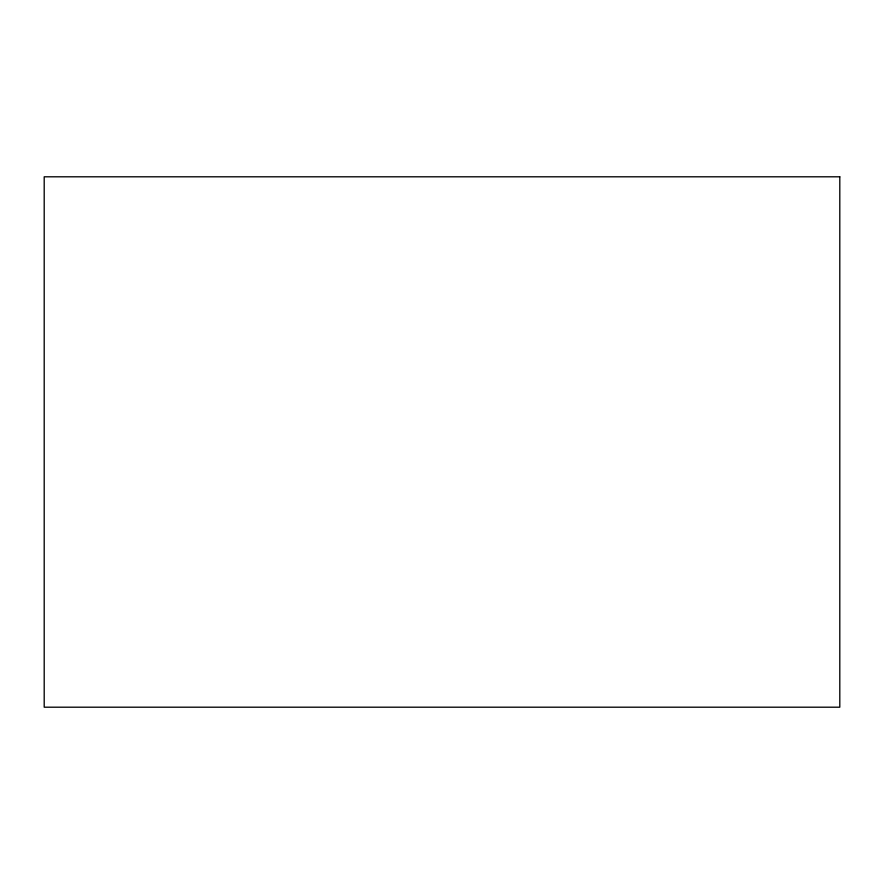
<?xml version="1.0" encoding="UTF-8"?>
<svg xmlns="http://www.w3.org/2000/svg" width="884" height="884" viewBox="0 0 884 884"><rect width="100%" height="100%" fill="white"/><g stroke="black" fill="none" stroke-linecap="round" stroke-linejoin="round"><path stroke-width="1.33" d="M839.8 176.8L44.2 176.8L44.2 707.2L839.8 707.2L839.8 176.8"/></g></svg>
